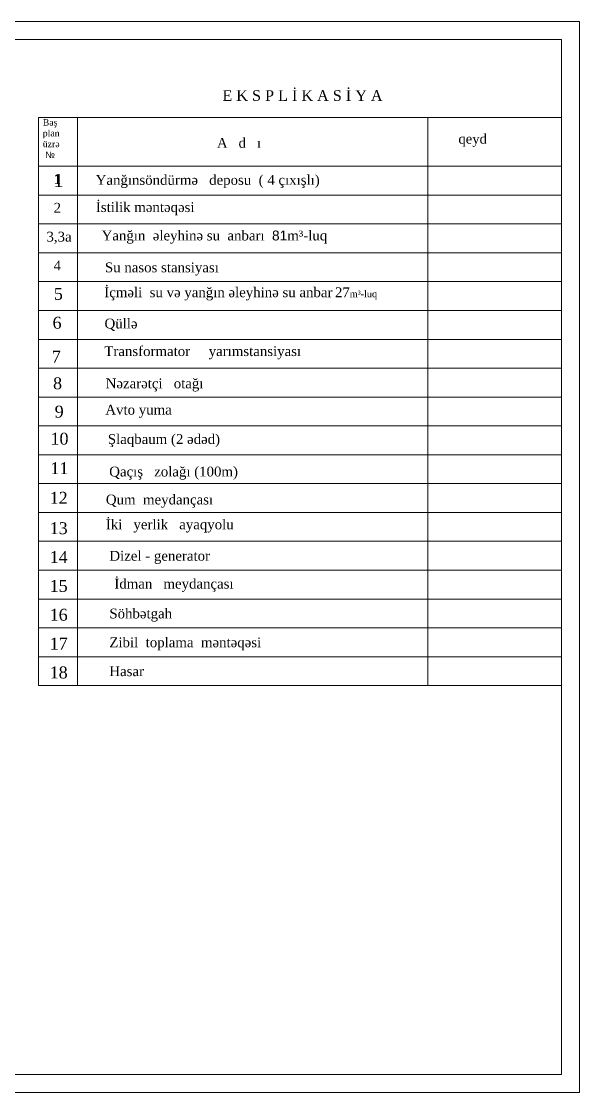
# Model space of a CAD drawing. Header units: feet. Extents: x 3381 to 682707, y 675186 to 4374675.
# Drawn here: x 682552.7 to 682707.5, y 4372954.1 to 4373251.1 of the extents above; entities that cross this region are included whole.
import ezdxf

# ---------------------------------------------------------------- set-up
doc = ezdxf.new("R2010")
doc.units = ezdxf.units.FT
doc.header["$MEASUREMENT"] = 0
doc.linetypes.add('DUZ', pattern=[0])
doc.layers.add('Layer8', color=7, linetype='CONTINUOUS')
doc.layers.add('ramka', color=7, linetype='CONTINUOUS')
doc.layers.add('rabit xt', color=7, linetype='CONTINUOUS', lineweight=13)
doc.layers.add('Su S1', color=5, linetype='CONTINUOUS', lineweight=60)
doc.styles.get("Standard").update_dxf_attribs({"font": 'arial.ttf', "height": 1.5})
doc.styles.add('style5', font='arialazlat.ttf', dxfattribs={"height": 400})
doc.styles.add('СГЕНЕРИР_СТИЛЬ_1', font='a3ar(la).ttf')

msp = doc.modelspace()

# ---------------------------------------------------------------- linework, layer by layer
at = {"layer": 'rabit xt', "color": 7, "lineweight": 20, "ltscale": 0.3}
for points in [[(682287.491, 4373251.063), (682707.491, 4373251.063), (682707.491, 4372954.063)], [(682287.491, 4373251.063), (682287.491, 4372954.063), (682707.491, 4372954.063)]]:
    msp.add_lwpolyline(points, dxfattribs=at)
msp.add_lwpolyline([(682307.491, 4373246.063), (682702.491, 4373246.063), (682702.491, 4372959.063), (682307.491, 4372959.063)], close=True, dxfattribs=at)
at = {"layer": 'Su S1', "color": 0, "linetype": 'DUZ', "lineweight": 18, "ltscale": 0.6}
for p, q in [((682663.89, 4373224.392), (682557.395, 4373224.392)), ((682557.395, 4373224.392), (682557.395, 4373066.913)), ((682702.491, 4373224.392), (682557.502, 4373224.392)), ((682568.284, 4373224.392), (682568.284, 4373202.913)), ((682665.367, 4373224.515, -0.756), (682665.367, 4373066.913, -0.756)), ((682568.284, 4373214.366), (682568.284, 4373066.913)), ((682702.491, 4373210.914), (682557.502, 4373210.914)), ((682663.89, 4373210.914), (682557.502, 4373210.914)), ((682663.89, 4373202.913), (682557.395, 4373202.913)), ((682702.491, 4373202.913), (682557.502, 4373202.913)), ((682663.89, 4373194.913), (682557.395, 4373194.913)), ((682702.491, 4373194.913), (682557.502, 4373194.913)), ((682663.89, 4373186.913), (682557.395, 4373186.913)), ((682702.491, 4373186.913), (682557.502, 4373186.913)), ((682663.89, 4373178.913), (682557.395, 4373178.913)), ((682702.491, 4373178.913), (682557.502, 4373178.913)), ((682663.89, 4373170.913), (682557.395, 4373170.913)), ((682702.491, 4373170.913), (682557.502, 4373170.913)), ((682702.491, 4373162.913), (682557.502, 4373162.913)), ((682702.491, 4373154.913), (682557.502, 4373154.913)), ((682702.491, 4373146.913), (682557.502, 4373146.913)), ((682702.491, 4373138.913), (682557.502, 4373138.913)), ((682702.491, 4373130.913), (682557.502, 4373130.913)), ((682702.491, 4373122.913), (682557.502, 4373122.913)), ((682702.491, 4373114.913), (682557.395, 4373114.913)), ((682702.491, 4373106.913), (682557.395, 4373106.913)), ((682702.491, 4373098.913), (682557.395, 4373098.913)), ((682702.491, 4373090.913), (682557.395, 4373090.913)), ((682702.491, 4373082.913), (682557.395, 4373082.913)), ((682702.491, 4373074.913), (682557.395, 4373074.913)), ((682702.491, 4373066.913), (682557.395, 4373066.913))]:
    msp.add_line(p, q, dxfattribs=at)

# ---------------------------------------------------------------- texts
at = {"layer": 'Layer8', "color": 0, "lineweight": 18, "attachment_point": 1, "style": 'style5'}
for s, insert, char_height, width in [('{\\fTimes New Roman|b0|i0|c238|p18;1}', (682561.607, 4373208.752), 2.72773, 148.91336), ('{\\fTimes New Roman|b0|i0|c238|p18;1}', (682561.607, 4373208.752), 3.59424, 148.91336), ('{\\fTimes New Roman|b0|i0|c238|p18;2}', (682561.607, 4373200.752), 2.72773, 148.91336), ('{\\fTimes New Roman|b0|i0|c238|p18;3,3a}', (682559.639, 4373192.752), 2.72773, 148.91336), ('{\\fTimes New Roman|b0|i0|c238|p18;4}', (682561.607, 4373184.752), 2.72773, 148.91336), ('{\\fTimes New Roman|b0|i0|c238|p18;5}', (682561.688, 4373177.187), 3.30634, 136.98552), ('{\\fTimes New Roman|b0|i0|c238|p18;\\H1.1111x;6\\H0.9x; }', (682561.326, 4373169.166), 2.97571, 123.28696), ('{\\fTimes New Roman|b0|i0|c238|p18;7 }', (682561.099, 4373159.749), 3.30634, 136.98552), ('{\\fTimes New Roman|b0|i0|c238|p18;8  }', (682561.466, 4373152.367), 3.30634, 136.98552), ('{\\fTimes New Roman|b0|i0|c238|p18;9  }', (682561.915, 4373144.519), 3.30634, 136.98552), ('{\\fTimes New Roman|b0|i0|c238|p18;10  }', (682560.756, 4373137.028), 3.30634, 136.98552), ('{\\fTimes New Roman|b0|i0|c0|p18;1\\fTimes New Roman|b0|i0|c238|p18;1 }', (682560.732, 4373128.838), 3.30634, 136.98552), ('{\\fTimes New Roman|b0|i0|c0|p18;1\\fTimes New Roman|b0|i0|c238|p18;2 }', (682560.528, 4373120.629), 3.30634, 136.98552), ('{\\fTimes New Roman|b0|i0|c0|p18;1\\fTimes New Roman|b0|i0|c238|p18;3 }', (682560.528, 4373112.205), 3.30634, 136.98552), ('{\\fTimes New Roman|b0|i0|c0|p18;1\\fTimes New Roman|b0|i0|c238|p18;4 }', (682560.528, 4373104.205), 3.30634, 136.98552), ('{\\fTimes New Roman|b0|i0|c0|p18;1\\fTimes New Roman|b0|i0|c238|p18;5 }', (682560.528, 4373096.205), 3.30634, 136.98552), ('{\\fTimes New Roman|b0|i0|c0|p18;1\\fTimes New Roman|b0|i0|c238|p18;6 }', (682560.528, 4373088.205), 3.30634, 136.98552), ('{\\fTimes New Roman|b0|i0|c0|p18;1\\fTimes New Roman|b0|i0|c238|p18;7 }', (682560.528, 4373080.205), 3.30634, 136.98552), ('{\\fTimes New Roman|b0|i0|c0|p18;1\\fTimes New Roman|b0|i0|c238|p18;8 }', (682560.528, 4373072.205), 3.30634, 136.98552)]:
    msp.add_mtext(s, dxfattribs=dict(at, insert=insert, char_height=char_height, width=width))
at = {"layer": 'ramka', "color": 0, "lineweight": 13, "ltscale": 0.4, "insert": (682608.44, 4373232.002, 697.744), "char_height": 2.965248, "width": 150.37035, "attachment_point": 1, "style": 'СГЕНЕРИР_СТИЛЬ_1'}
msp.add_mtext('{\\fTimes New Roman|b0|i0|c204|p18;E K S P L \\fTimes New Roman|b0|i0|c238|p18;İ\\fTimes New Roman|b0|i0|c204|p18; K A S \\fTimes New Roman|b0|i0|c238|p18;İ\\fTimes New Roman|b0|i0|c204|p18; Y A}', dxfattribs=at)
at = {"layer": 'ramka', "color": 0, "lineweight": 13, "ltscale": 0.4, "attachment_point": 1}
for s, insert, char_height, width in [('{\\fTimes New Roman|b0|i0|c238|p18;Baş\\Pplan\\Püzrə\\P} №', (682558.603, 4373223.982), 1.79712, 40.46868), ('{\\fTimes New Roman|b0|i0|c238|p18;Baş\\Pplan\\Püzrə\\P} №', (682558.603, 4373223.982), 1.79712, 40.46868), ('{\\fTimes New Roman|b0|i0|c0|p18;A   d   \\fTimes New Roman|b0|i0|c238|p18;ı}', (682606.92, 4373218.744), 2.69568, 40.46868), ('{\\fTimes New Roman|b0|i0|c238|p18;qeyd}', (682673.878, 4373219.868, -0.756), 2.69568, 40.46868), ('{\\fTimes New Roman|b0|i0|c238|p18;Yanğınsöndürmə   deposu  ( 4\\fTimes New Roman|b0|i0|c162|p18; \\fTimes New Roman|b0|i0|c238|p18;çıxışlı)}', (682573.288, 4373208.483, 24.952), 2.727734, 69.91134), ('{\\fTimes New Roman|b0|i0|c238|p18; İstilik məntəqəsi }', (682572.32, 4373200.939, -716.5), 2.72773, 106.02881), ('{\\fTimes New Roman|b0|i0|c238|p18;Yanğın  əleyhinə su  anbarı  \\fArial|b0|i0|c238|p34;81\\fTimes New Roman|b0|i0|c238|p18;m³-luq}', (682574.932, 4373193.071), 2.727734, 100.67233), ('{\\fTimes New Roman|b0|i0|c238|p18;Su nasos stansiyası}', (682575.853, 4373184.228), 2.72773, 100.67233), ('{\\fArial|b0|i0|c238|p34;   \\fTimes New Roman|b0|i0|c238|p18; İçməli  su və yanğın əleyhinə su anbar\\H0.68182x; \\H1.46666x;27\\H0.68182x;m³-luq}', (682571.471, 4373177.321), 2.727734, 100.67233), ('{\\fTimes New Roman|b0|i0|c238|p18;Qüllə}', (682575.737, 4373168.66, -716.5), 2.72773, 90.6051), ('{\\fTimes New Roman|b0|i0|c238|p18;Transformator     yarımstansiyası}', (682575.683, 4373161.011), 2.72773, 100.67233), ('{\\fTimes New Roman|b0|i0|c238|p18;Nəzarətçi   otağı}', (682576.062, 4373152.065), 2.72773, 100.67233), ('{\\fTimes New Roman|b0|i0|c238|p18;Avto yuma}', (682575.966, 4373144.779), 2.72773, 100.67233), ('{\\fTimes New Roman|b0|i0|c238|p18;Şlaqbaum (2 ədəd)}', (682576.653, 4373136.635), 2.72773, 100.67233), ('{\\fTimes New Roman|b0|i0|c238|p18;Qaçış   zolağı (100m)}', (682577.045, 4373127.62, -35.931), 2.72773, 90.6051), ('{\\fTimes New Roman|b0|i0|c238|p18;Qum  meydançası}', (682576.103, 4373119.859), 2.72773, 100.67233), ('{\\fTimes New Roman|b0|i0|c238|p18;İki   yerlik   ayaqyolu}', (682576.093, 4373112.97), 2.72773, 64.53355), ('{\\fTimes New Roman|b0|i0|c238|p18;Dizel - generator}', (682577.081, 4373104.262), 2.72773, 64.53355), ('{\\fTimes New Roman|b0|i0|c238|p18;İdman   meydançası}', (682578.462, 4373096.525, -10.486), 2.72773, 46.53862), ('{\\fTimes New Roman|b0|i0|c238|p18;Söhbətgah}', (682577.081, 4373088.262), 2.72773, 64.53355), ('{\\fTimes New Roman|b0|i0|c238|p18;Zibil  toplama  məntəqəsi}', (682577.081, 4373080.262), 2.72773, 64.53355), ('{\\fTimes New Roman|b0|i0|c238|p18;Hasar}', (682577.081, 4373072.262), 2.72773, 64.53355)]:
    msp.add_mtext(s, dxfattribs=dict(at, insert=insert, char_height=char_height, width=width))

doc.saveas('drawing.dxf')
